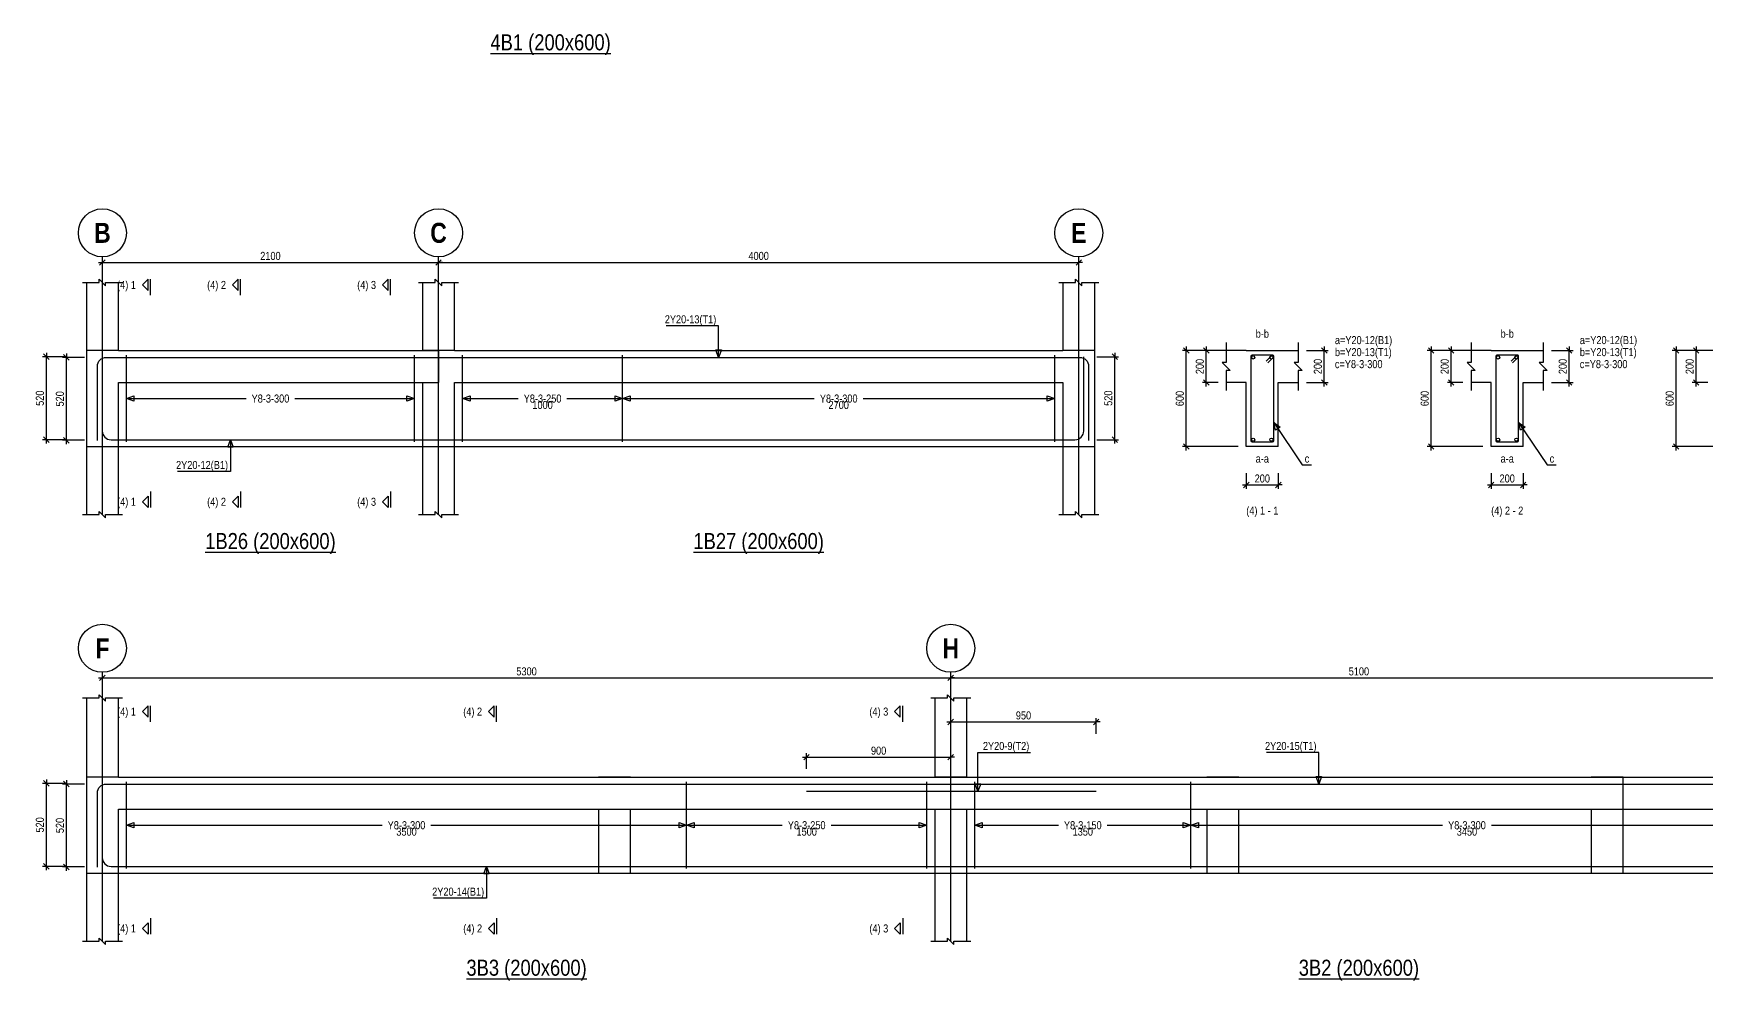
# Model space of a CAD drawing. Extents: x 0 to 206258, y -403073 to 0.
# Drawn here: x 12479 to 33384, y -205044 to -193214 of the extents above; entities that cross this region are included whole.
import ezdxf
from ezdxf.enums import TextEntityAlignment as Align
from ezdxf.lldxf.tags import DXFTag

# ---------------------------------------------------------------- set-up
doc = ezdxf.new("R2010")
doc.units = 0
doc.header["$LTSCALE"] = 1000
for name, color, linetype in [('Axis Circle(Dir 2)', 150, 'Continuous'), ('Axis Label(Dir 1)', 7, 'Continuous'), ('Axis Line(Dir 2)', 150, 'CENTER2'), ('Break Line', 5, 'Continuous'), ('Dimension Line', 5, 'Continuous'), ('Dimension Text', 5, 'Continuous'), ('Front Elevation Line', 40, 'Continuous'), ('Leader Line', 5, 'Continuous'), ('Link Line', 3, 'Continuous'), ('Rebar Label', 6, 'Continuous'), ('Rebar Line', 7, 'Continuous'), ('Section Label', 1, 'Continuous'), ('Section Line', 1, 'Continuous'), ('Top Rebar Label', 6, 'Continuous'), ('Top Rebar Line', 7, 'Continuous')]:
    doc.layers.add(name, color=color, linetype=linetype)
for name, color, linetype, true_color in [('Back Elevation Line', 191, 'HIDDEN2', 0xd4aaff), ('Beam Label(D)', 94, 'Continuous', 0x008100), ('Beam Line(D)', 112, 'Continuous', 0x00bd5e), ('Link Label', 94, 'Continuous', 0x008100)]:
    doc.layers.add(name, color=color, linetype=linetype, true_color=true_color)
doc.styles.add('Axis Label(Dir 1)', font='ARIALNB.TTF', dxfattribs={"height": 250})
doc.styles.add('Beam Label(D)', font='ARIALN.TTF', dxfattribs={"height": 200})
doc.styles.add('Dimension Text', font='ARIALN.TTF', dxfattribs={"height": 100})
doc.styles.add('Link Label', font='ARIALN.TTF', dxfattribs={"height": 100})
doc.styles.add('Rebar Label', font='ARIALN.TTF', dxfattribs={"height": 100})
doc.styles.add('Section Label', font='ARIALN.TTF', dxfattribs={"height": 100})
doc.styles.add('Top Rebar Label', font='ARIALN.TTF', dxfattribs={"height": 100})
tags = doc.linetypes.add('CENTER2', pattern=[1.125, 0.75, -0.125, 0.125, -0.125]).pattern_tags.tags
tags[10:11] = [DXFTag(74, 4), DXFTag(75, 0), DXFTag(340, '0'), DXFTag(46, 0.0), DXFTag(50, 0.0), DXFTag(44, 0.0), DXFTag(45, 0.0)]
tags[8:9] = [DXFTag(74, 4), DXFTag(75, 0), DXFTag(340, '0'), DXFTag(46, 0.0), DXFTag(50, 0.0), DXFTag(44, 0.0), DXFTag(45, 0.0)]
tags[6:7] = [DXFTag(74, 4), DXFTag(75, 0), DXFTag(340, '0'), DXFTag(46, 0.0), DXFTag(50, 0.0), DXFTag(44, 0.0), DXFTag(45, 0.0)]
tags[4:5] = [DXFTag(74, 4), DXFTag(75, 0), DXFTag(340, '0'), DXFTag(46, 0.0), DXFTag(50, 0.0), DXFTag(44, 0.0), DXFTag(45, 0.0)]
tags = doc.linetypes.add('HIDDEN2', pattern=[0.1875, 0.125, -0.0625]).pattern_tags.tags
tags[6:7] = [DXFTag(74, 4), DXFTag(75, 0), DXFTag(340, '0'), DXFTag(46, 0.0), DXFTag(50, 0.0), DXFTag(44, 0.0), DXFTag(45, 0.0)]
tags[4:5] = [DXFTag(74, 4), DXFTag(75, 0), DXFTag(340, '0'), DXFTag(46, 0.0), DXFTag(50, 0.0), DXFTag(44, 0.0), DXFTag(45, 0.0)]
doc.dimstyles.new('BEAM', dxfattribs={"dimtxt": 100, "dimasz": 30, "dimexe": 48.3, "dimexo": 103.5, "dimgap": 30, "dimtad": 1, "dimtoh": 1, "dimdec": 1, "dimlfac": 0.5, "dimdsep": 46, "dimtxsty": 'Dimension Text', "dimblk": 'PCDIM_TICK', "dimcen": 0.09, "dimclrd": 5, "dimclre": 5, "dimclrt": 5, "dimadec": 1, "dimazin": 0, "dimtp": 1, "dimtm": 1, "dimtfac": 1, "dimtdec": 4, "dimtofl": 0, "dimtmove": 0, "dimatfit": 3, "dimfxl": 1, "dimtolj": 1, "dimtzin": 0, "dimarcsym": 0})

# ---------------------------------------------------------------- blocks, each defined once
blk = doc.blocks.new('PCDIM_TICK')
at = {"layer": 'Dimension Line', "color": 0, "transparency": 33554687}
for p, q in [((1.15, 1.15), (-1.15, -1.15)), ((1.61, 0), (0, 0))]:
    blk.add_line(p, q, dxfattribs=at)
blk = doc.blocks.new('*U2734')
at = {"layer": 'Dimension Line', "color": 5, "true_color": 0x0000ff, "transparency": 16777216}
for p, q in [((13115, -197260), (12842, -197260)), ((12890, -198296), (12890, -197260)), ((13115, -198296), (12842, -198296))]:
    blk.add_line(p, q, dxfattribs=at)
at = {"layer": 'Dimension Line', "color": 5, "true_color": 0x0000ff, "transparency": 16777216, "xscale": 30, "yscale": 30}
for p, rotation in [((12890, -197260), 89.99999999999447), ((12890, -198296), 269.9999999999834)]:
    blk.add_blockref('PCDIM_TICK', p, dxfattribs=dict(at, rotation=rotation))
at = {"layer": 'Dimension Line', "color": 5, "true_color": 0x0000ff, "transparency": 16777216, "insert": (12860, -197778), "char_height": 100, "width": 181.5, "attachment_point": 8, "rotation": 90, "style": 'Dimension Text'}
blk.add_mtext('520', dxfattribs=at)
blk = doc.blocks.new('*U2735')
at = {"layer": 'Dimension Line', "color": 5, "true_color": 0x0000ff, "transparency": 16777216}
for p, q in [((12865, -197252), (12592, -197252)), ((12640, -198288), (12640, -197252)), ((12865, -198288), (12592, -198288))]:
    blk.add_line(p, q, dxfattribs=at)
at = {"layer": 'Dimension Line', "color": 5, "true_color": 0x0000ff, "transparency": 16777216, "xscale": 30, "yscale": 30}
for p, rotation in [((12640, -197252), 89.99999999999447), ((12640, -198288), 269.9999999999834)]:
    blk.add_blockref('PCDIM_TICK', p, dxfattribs=dict(at, rotation=rotation))
at = {"layer": 'Dimension Line', "color": 5, "true_color": 0x0000ff, "transparency": 16777216, "insert": (12610, -197770), "char_height": 100, "width": 181.5, "attachment_point": 8, "rotation": 90, "style": 'Dimension Text'}
blk.add_mtext('520', dxfattribs=at)
blk = doc.blocks.new('*U2736')
at = {"layer": 'Dimension Line', "color": 5, "true_color": 0x0000ff, "transparency": 16777216}
for p, q in [((13340, -196221), (13340, -196026)), ((13340, -196074), (17540, -196074)), ((17540, -196221), (17540, -196026))]:
    blk.add_line(p, q, dxfattribs=at)
at = {"layer": 'Dimension Line', "color": 5, "true_color": 0x0000ff, "transparency": 16777216, "xscale": 30, "yscale": 30, "rotation": 180.0000000000004}
blk.add_blockref('PCDIM_TICK', (13340, -196074), dxfattribs=at)
at = {"layer": 'Dimension Line', "color": 5, "true_color": 0x0000ff, "transparency": 16777216, "xscale": 30, "yscale": 30}
blk.add_blockref('PCDIM_TICK', (17540, -196074), dxfattribs=at)
at = {"layer": 'Dimension Line', "color": 5, "true_color": 0x0000ff, "transparency": 16777216, "insert": (15440, -196044), "char_height": 100, "width": 247.25, "attachment_point": 8, "style": 'Dimension Text'}
blk.add_mtext('2100', dxfattribs=at)
blk = doc.blocks.new('*U2737')
at = {"layer": 'Dimension Line', "color": 5, "true_color": 0x0000ff, "transparency": 16777216}
for p, q in [((28387, -197174), (28656, -197174)), ((28608, -197574), (28608, -197174)), ((28387, -197574), (28656, -197574))]:
    blk.add_line(p, q, dxfattribs=at)
at = {"layer": 'Dimension Line', "color": 5, "true_color": 0x0000ff, "transparency": 16777216, "xscale": 30, "yscale": 30}
for p, rotation in [((28608, -197174), 89.99999999999447), ((28608, -197574), 269.9999999999834)]:
    blk.add_blockref('PCDIM_TICK', p, dxfattribs=dict(at, rotation=rotation))
at = {"layer": 'Dimension Line', "color": 5, "true_color": 0x0000ff, "transparency": 16777216, "insert": (28578, -197374), "char_height": 100, "width": 182.77, "attachment_point": 8, "rotation": 90, "style": 'Dimension Text'}
blk.add_mtext('200', dxfattribs=at)
blk = doc.blocks.new('*U2738')
at = {"layer": 'Dimension Line', "color": 5, "true_color": 0x0000ff, "transparency": 16777216}
for p, q in [((27280, -197174), (27085, -197174)), ((27133, -197574), (27133, -197174)), ((27280, -197574), (27085, -197574))]:
    blk.add_line(p, q, dxfattribs=at)
at = {"layer": 'Dimension Line', "color": 5, "true_color": 0x0000ff, "transparency": 16777216, "xscale": 30, "yscale": 30}
for p, rotation in [((27133, -197174), 89.99999999999447), ((27133, -197574), 269.9999999999834)]:
    blk.add_blockref('PCDIM_TICK', p, dxfattribs=dict(at, rotation=rotation))
at = {"layer": 'Dimension Line', "color": 5, "true_color": 0x0000ff, "transparency": 16777216, "insert": (27103, -197374), "char_height": 100, "width": 182.77, "attachment_point": 8, "rotation": 90, "style": 'Dimension Text'}
blk.add_mtext('200', dxfattribs=at)
blk = doc.blocks.new('*U2739')
at = {"layer": 'Dimension Line', "color": 5, "true_color": 0x0000ff, "transparency": 16777216}
for p, q in [((27530, -197174), (26835, -197174)), ((26883, -198374), (26883, -197174)), ((27530, -198374), (26835, -198374))]:
    blk.add_line(p, q, dxfattribs=at)
at = {"layer": 'Dimension Line', "color": 5, "true_color": 0x0000ff, "transparency": 16777216, "xscale": 30, "yscale": 30}
for p, rotation in [((26883, -197174), 89.99999999999447), ((26883, -198374), 269.9999999999834)]:
    blk.add_blockref('PCDIM_TICK', p, dxfattribs=dict(at, rotation=rotation))
at = {"layer": 'Dimension Line', "color": 5, "true_color": 0x0000ff, "transparency": 16777216, "insert": (26853, -197774), "char_height": 100, "width": 181.97, "attachment_point": 8, "rotation": 90, "style": 'Dimension Text'}
blk.add_mtext('600', dxfattribs=at)
blk = doc.blocks.new('*U2740')
at = {"layer": 'Dimension Line', "color": 5, "true_color": 0x0000ff, "transparency": 16777216}
for p, q in [((27633, -198708), (27633, -198903)), ((28033, -198708), (28033, -198903)), ((27633, -198854), (28033, -198854))]:
    blk.add_line(p, q, dxfattribs=at)
at = {"layer": 'Dimension Line', "color": 5, "true_color": 0x0000ff, "transparency": 16777216, "xscale": 30, "yscale": 30, "rotation": 180.0000000000004}
blk.add_blockref('PCDIM_TICK', (27633, -198854), dxfattribs=at)
at = {"layer": 'Dimension Line', "color": 5, "true_color": 0x0000ff, "transparency": 16777216, "xscale": 30, "yscale": 30}
blk.add_blockref('PCDIM_TICK', (28033, -198854), dxfattribs=at)
at = {"layer": 'Dimension Line', "color": 5, "true_color": 0x0000ff, "transparency": 16777216, "insert": (27833, -198824), "char_height": 100, "width": 182.77, "attachment_point": 8, "style": 'Dimension Text'}
blk.add_mtext('200', dxfattribs=at)
blk = doc.blocks.new('*U2741')
at = {"layer": 'Dimension Line', "color": 5, "true_color": 0x0000ff, "transparency": 16777216}
for p, q in [((31447, -197174), (31717, -197174)), ((31668, -197574), (31668, -197174)), ((31447, -197574), (31717, -197574))]:
    blk.add_line(p, q, dxfattribs=at)
at = {"layer": 'Dimension Line', "color": 5, "true_color": 0x0000ff, "transparency": 16777216, "xscale": 30, "yscale": 30}
for p, rotation in [((31668, -197174), 89.99999999999447), ((31668, -197574), 269.9999999999834)]:
    blk.add_blockref('PCDIM_TICK', p, dxfattribs=dict(at, rotation=rotation))
at = {"layer": 'Dimension Line', "color": 5, "true_color": 0x0000ff, "transparency": 16777216, "insert": (31638, -197374), "char_height": 100, "width": 182.77, "attachment_point": 8, "rotation": 90, "style": 'Dimension Text'}
blk.add_mtext('200', dxfattribs=at)
blk = doc.blocks.new('*U2742')
at = {"layer": 'Dimension Line', "color": 5, "true_color": 0x0000ff, "transparency": 16777216}
for p, q in [((30340, -197174), (30145, -197174)), ((30193, -197574), (30193, -197174)), ((30340, -197574), (30145, -197574))]:
    blk.add_line(p, q, dxfattribs=at)
at = {"layer": 'Dimension Line', "color": 5, "true_color": 0x0000ff, "transparency": 16777216, "xscale": 30, "yscale": 30}
for p, rotation in [((30193, -197174), 89.99999999999447), ((30193, -197574), 269.9999999999834)]:
    blk.add_blockref('PCDIM_TICK', p, dxfattribs=dict(at, rotation=rotation))
at = {"layer": 'Dimension Line', "color": 5, "true_color": 0x0000ff, "transparency": 16777216, "insert": (30163, -197374), "char_height": 100, "width": 182.77, "attachment_point": 8, "rotation": 90, "style": 'Dimension Text'}
blk.add_mtext('200', dxfattribs=at)
blk = doc.blocks.new('*U2743')
at = {"layer": 'Dimension Line', "color": 5, "true_color": 0x0000ff, "transparency": 16777216}
for p, q in [((30590, -197174), (29895, -197174)), ((29943, -198374), (29943, -197174)), ((30590, -198374), (29895, -198374))]:
    blk.add_line(p, q, dxfattribs=at)
at = {"layer": 'Dimension Line', "color": 5, "true_color": 0x0000ff, "transparency": 16777216, "xscale": 30, "yscale": 30}
for p, rotation in [((29943, -197174), 89.99999999999447), ((29943, -198374), 269.9999999999834)]:
    blk.add_blockref('PCDIM_TICK', p, dxfattribs=dict(at, rotation=rotation))
at = {"layer": 'Dimension Line', "color": 5, "true_color": 0x0000ff, "transparency": 16777216, "insert": (29913, -197774), "char_height": 100, "width": 181.97, "attachment_point": 8, "rotation": 90, "style": 'Dimension Text'}
blk.add_mtext('600', dxfattribs=at)
blk = doc.blocks.new('*U2744')
at = {"layer": 'Dimension Line', "color": 5, "true_color": 0x0000ff, "transparency": 16777216}
for p, q in [((30693, -198708), (30693, -198903)), ((31093, -198708), (31093, -198903)), ((30693, -198854), (31093, -198854))]:
    blk.add_line(p, q, dxfattribs=at)
at = {"layer": 'Dimension Line', "color": 5, "true_color": 0x0000ff, "transparency": 16777216, "xscale": 30, "yscale": 30, "rotation": 180.0000000000004}
blk.add_blockref('PCDIM_TICK', (30693, -198854), dxfattribs=at)
at = {"layer": 'Dimension Line', "color": 5, "true_color": 0x0000ff, "transparency": 16777216, "xscale": 30, "yscale": 30}
blk.add_blockref('PCDIM_TICK', (31093, -198854), dxfattribs=at)
at = {"layer": 'Dimension Line', "color": 5, "true_color": 0x0000ff, "transparency": 16777216, "insert": (30893, -198824), "char_height": 100, "width": 182.77, "attachment_point": 8, "style": 'Dimension Text'}
blk.add_mtext('200', dxfattribs=at)
blk = doc.blocks.new('*U2746')
at = {"layer": 'Dimension Line', "color": 5, "true_color": 0x0000ff, "transparency": 16777216}
for p, q in [((33400, -197174), (33205, -197174)), ((33254, -197574), (33254, -197174)), ((33400, -197574), (33205, -197574))]:
    blk.add_line(p, q, dxfattribs=at)
at = {"layer": 'Dimension Line', "color": 5, "true_color": 0x0000ff, "transparency": 16777216, "xscale": 30, "yscale": 30}
for p, rotation in [((33254, -197174), 89.99999999999447), ((33254, -197574), 269.9999999999834)]:
    blk.add_blockref('PCDIM_TICK', p, dxfattribs=dict(at, rotation=rotation))
at = {"layer": 'Dimension Line', "color": 5, "true_color": 0x0000ff, "transparency": 16777216, "insert": (33224, -197374), "char_height": 100, "width": 182.77, "attachment_point": 8, "rotation": 90, "style": 'Dimension Text'}
blk.add_mtext('200', dxfattribs=at)
blk = doc.blocks.new('*U2747')
at = {"layer": 'Dimension Line', "color": 5, "true_color": 0x0000ff, "transparency": 16777216}
for p, q in [((33650, -197174), (32955, -197174)), ((33004, -198374), (33004, -197174)), ((33650, -198374), (32955, -198374))]:
    blk.add_line(p, q, dxfattribs=at)
at = {"layer": 'Dimension Line', "color": 5, "true_color": 0x0000ff, "transparency": 16777216, "xscale": 30, "yscale": 30}
for p, rotation in [((33004, -197174), 89.99999999999447), ((33004, -198374), 269.9999999999834)]:
    blk.add_blockref('PCDIM_TICK', p, dxfattribs=dict(at, rotation=rotation))
at = {"layer": 'Dimension Line', "color": 5, "true_color": 0x0000ff, "transparency": 16777216, "insert": (32974, -197774), "char_height": 100, "width": 181.97, "attachment_point": 8, "rotation": 90, "style": 'Dimension Text'}
blk.add_mtext('600', dxfattribs=at)
blk = doc.blocks.new('*U2749')
at = {"layer": 'Dimension Line', "color": 5, "true_color": 0x0000ff, "transparency": 16777216}
for p, q in [((25766, -197252), (26038, -197252)), ((25990, -198288), (25990, -197252)), ((25766, -198288), (26038, -198288))]:
    blk.add_line(p, q, dxfattribs=at)
at = {"layer": 'Dimension Line', "color": 5, "true_color": 0x0000ff, "transparency": 16777216, "xscale": 30, "yscale": 30}
for p, rotation in [((25990, -197252), 89.99999999999447), ((25990, -198288), 269.9999999999834)]:
    blk.add_blockref('PCDIM_TICK', p, dxfattribs=dict(at, rotation=rotation))
at = {"layer": 'Dimension Line', "color": 5, "true_color": 0x0000ff, "transparency": 16777216, "insert": (25960, -197770), "char_height": 100, "width": 181.5, "attachment_point": 8, "rotation": 90, "style": 'Dimension Text'}
blk.add_mtext('520', dxfattribs=at)
blk = doc.blocks.new('*U2750')
at = {"layer": 'Dimension Line', "color": 5, "true_color": 0x0000ff, "transparency": 16777216}
for p, q in [((17540, -196221), (17540, -196026)), ((17540, -196074), (25540, -196074)), ((25540, -196221), (25540, -196026))]:
    blk.add_line(p, q, dxfattribs=at)
at = {"layer": 'Dimension Line', "color": 5, "true_color": 0x0000ff, "transparency": 16777216, "xscale": 30, "yscale": 30, "rotation": 180.0000000000004}
blk.add_blockref('PCDIM_TICK', (17540, -196074), dxfattribs=at)
at = {"layer": 'Dimension Line', "color": 5, "true_color": 0x0000ff, "transparency": 16777216, "xscale": 30, "yscale": 30}
blk.add_blockref('PCDIM_TICK', (25540, -196074), dxfattribs=at)
at = {"layer": 'Dimension Line', "color": 5, "true_color": 0x0000ff, "transparency": 16777216, "insert": (21540, -196044), "char_height": 100, "width": 249.2, "attachment_point": 8, "style": 'Dimension Text'}
blk.add_mtext('4000', dxfattribs=at)
blk = doc.blocks.new('*U2787')
at = {"layer": 'Dimension Line', "color": 5, "true_color": 0x0000ff, "transparency": 16777216}
for p, q in [((22138, -202401), (22138, -202206)), ((22138, -202254), (23940, -202254)), ((23940, -202401), (23940, -202206))]:
    blk.add_line(p, q, dxfattribs=at)
at = {"layer": 'Dimension Line', "color": 5, "true_color": 0x0000ff, "transparency": 16777216, "xscale": 30, "yscale": 30, "rotation": 180.0000000000004}
blk.add_blockref('PCDIM_TICK', (22138, -202254), dxfattribs=at)
at = {"layer": 'Dimension Line', "color": 5, "true_color": 0x0000ff, "transparency": 16777216, "xscale": 30, "yscale": 30}
blk.add_blockref('PCDIM_TICK', (23940, -202254), dxfattribs=at)
at = {"layer": 'Dimension Line', "color": 5, "true_color": 0x0000ff, "transparency": 16777216, "insert": (23039, -202224), "char_height": 100, "width": 181.5, "attachment_point": 8, "style": 'Dimension Text'}
blk.add_mtext('900', dxfattribs=at)
blk = doc.blocks.new('*U2788')
at = {"layer": 'Dimension Line', "color": 5, "true_color": 0x0000ff, "transparency": 16777216}
for p, q in [((13115, -202590), (12842, -202590)), ((12890, -203626), (12890, -202590)), ((13115, -203626), (12842, -203626))]:
    blk.add_line(p, q, dxfattribs=at)
at = {"layer": 'Dimension Line', "color": 5, "true_color": 0x0000ff, "transparency": 16777216, "xscale": 30, "yscale": 30}
for p, rotation in [((12890, -202590), 89.99999999999447), ((12890, -203626), 269.9999999999834)]:
    blk.add_blockref('PCDIM_TICK', p, dxfattribs=dict(at, rotation=rotation))
at = {"layer": 'Dimension Line', "color": 5, "true_color": 0x0000ff, "transparency": 16777216, "insert": (12860, -203108), "char_height": 100, "width": 181.5, "attachment_point": 8, "rotation": 90, "style": 'Dimension Text'}
blk.add_mtext('520', dxfattribs=at)
blk = doc.blocks.new('*U2789')
at = {"layer": 'Dimension Line', "color": 5, "true_color": 0x0000ff, "transparency": 16777216}
for p, q in [((12865, -202582), (12592, -202582)), ((12640, -203618), (12640, -202582)), ((12865, -203618), (12592, -203618))]:
    blk.add_line(p, q, dxfattribs=at)
at = {"layer": 'Dimension Line', "color": 5, "true_color": 0x0000ff, "transparency": 16777216, "xscale": 30, "yscale": 30}
for p, rotation in [((12640, -202582), 89.99999999999447), ((12640, -203618), 269.9999999999834)]:
    blk.add_blockref('PCDIM_TICK', p, dxfattribs=dict(at, rotation=rotation))
at = {"layer": 'Dimension Line', "color": 5, "true_color": 0x0000ff, "transparency": 16777216, "insert": (12610, -203100), "char_height": 100, "width": 181.5, "attachment_point": 8, "rotation": 90, "style": 'Dimension Text'}
blk.add_mtext('520', dxfattribs=at)
blk = doc.blocks.new('*U2790')
at = {"layer": 'Dimension Line', "color": 5, "true_color": 0x0000ff, "transparency": 16777216}
for p, q in [((13340, -201411), (13340, -201216)), ((13340, -201264), (23940, -201264)), ((23940, -201411), (23940, -201216))]:
    blk.add_line(p, q, dxfattribs=at)
at = {"layer": 'Dimension Line', "color": 5, "true_color": 0x0000ff, "transparency": 16777216, "xscale": 30, "yscale": 30, "rotation": 180.0000000000004}
blk.add_blockref('PCDIM_TICK', (13340, -201264), dxfattribs=at)
at = {"layer": 'Dimension Line', "color": 5, "true_color": 0x0000ff, "transparency": 16777216, "xscale": 30, "yscale": 30}
blk.add_blockref('PCDIM_TICK', (23940, -201264), dxfattribs=at)
at = {"layer": 'Dimension Line', "color": 5, "true_color": 0x0000ff, "transparency": 16777216, "insert": (18640, -201234), "char_height": 100, "width": 245.98, "attachment_point": 8, "style": 'Dimension Text'}
blk.add_mtext('5300', dxfattribs=at)
blk = doc.blocks.new('*U2803')
at = {"layer": 'Dimension Line', "color": 5, "true_color": 0x0000ff, "transparency": 16777216}
for p, q in [((23940, -201961), (23940, -201766)), ((23940, -201814), (25758, -201814)), ((25758, -201961), (25758, -201766))]:
    blk.add_line(p, q, dxfattribs=at)
at = {"layer": 'Dimension Line', "color": 5, "true_color": 0x0000ff, "transparency": 16777216, "xscale": 30, "yscale": 30, "rotation": 180.0000000000004}
blk.add_blockref('PCDIM_TICK', (23940, -201814), dxfattribs=at)
at = {"layer": 'Dimension Line', "color": 5, "true_color": 0x0000ff, "transparency": 16777216, "xscale": 30, "yscale": 30}
blk.add_blockref('PCDIM_TICK', (25758, -201814), dxfattribs=at)
at = {"layer": 'Dimension Line', "color": 5, "true_color": 0x0000ff, "transparency": 16777216, "insert": (24849, -201784), "char_height": 100, "width": 181.5, "attachment_point": 8, "style": 'Dimension Text'}
blk.add_mtext('950', dxfattribs=at)
blk = doc.blocks.new('*U2805')
at = {"layer": 'Dimension Line', "color": 5, "true_color": 0x0000ff, "transparency": 16777216}
for p, q in [((23940, -201411), (23940, -201216)), ((23940, -201264), (34140, -201264)), ((34140, -201411), (34140, -201216))]:
    blk.add_line(p, q, dxfattribs=at)
at = {"layer": 'Dimension Line', "color": 5, "true_color": 0x0000ff, "transparency": 16777216, "xscale": 30, "yscale": 30, "rotation": 180.0000000000004}
blk.add_blockref('PCDIM_TICK', (23940, -201264), dxfattribs=at)
at = {"layer": 'Dimension Line', "color": 5, "true_color": 0x0000ff, "transparency": 16777216, "xscale": 30, "yscale": 30}
blk.add_blockref('PCDIM_TICK', (34140, -201264), dxfattribs=at)
at = {"layer": 'Dimension Line', "color": 5, "true_color": 0x0000ff, "transparency": 16777216, "insert": (29040, -201234), "char_height": 100, "width": 245.98, "attachment_point": 8, "style": 'Dimension Text'}
blk.add_mtext('5100', dxfattribs=at)

msp = doc.modelspace()

# ---------------------------------------------------------------- linework, layer by layer
at = {"layer": 'Axis Circle(Dir 2)', "transparency": 33554687}
for centre in [(13340.146, -195704.284), (17540.146, -195704.284), (25540.146, -195704.284), (13340.146, -200894.284), (23940.146, -200894.284)]:
    msp.add_circle(centre, 300, dxfattribs=at)
at = {"layer": 'Axis Line(Dir 2)', "transparency": 33554687}
for points in [[(13340.146, -199224.284), (13340.146, -196004.284)], [(17540.146, -199224.284), (17540.146, -196004.284)], [(25540.146, -199224.284), (25540.146, -196004.284)], [(13340.146, -204554.284), (13340.146, -201194.284)], [(23940.146, -204554.284), (23940.146, -201194.284)]]:
    msp.add_lwpolyline(points, dxfattribs=at)
at = {"layer": 'Back Elevation Line', "transparency": 33554687}
for points in [[(13540.146, -197174.284), (13140.146, -197174.284)], [(13140.146, -197174.284), (13140.146, -198374.284)], [(13540.146, -197174.284), (17340.146, -197174.284)], [(17740.146, -197174.284), (17340.146, -197174.284)], [(17740.146, -197174.284), (25340.146, -197174.284)], [(25740.146, -197174.284), (25340.146, -197174.284)], [(25740.146, -198374.284), (25740.146, -197174.284)], [(13540.146, -198374.284), (13540.146, -197574.284)], [(13540.146, -197574.284), (17340.146, -197574.284)], [(17340.146, -197574.284), (17340.146, -198374.284)], [(17740.146, -198374.284), (17740.146, -197574.284)], [(17740.146, -197574.284), (25340.146, -197574.284)], [(25340.146, -197574.284), (25340.146, -198374.284)], [(13140.146, -198374.284), (13540.146, -198374.284)], [(17340.146, -198374.284), (17740.146, -198374.284)], [(25340.146, -198374.284), (25740.146, -198374.284)], [(13540.146, -202504.284), (13140.146, -202504.284)], [(13140.146, -202504.284), (13140.146, -203704.284)], [(13540.146, -202504.284), (33940.146, -202504.284)], [(13540.146, -203704.284), (13540.146, -202904.284)], [(13540.146, -202904.284), (33940.146, -202904.284)], [(13140.146, -203704.284), (13540.146, -203704.284)]]:
    msp.add_lwpolyline(points, dxfattribs=at)
at = {"layer": 'Beam Line(D)', "transparency": 33554687}
for points in [[(13140.146, -196324.284), (13140.146, -197174.284)], [(13540.146, -197174.284), (13540.146, -196324.284)], [(17340.146, -196324.284), (17340.146, -197174.284)], [(17740.146, -197174.284), (17740.146, -196324.284)], [(25340.146, -196324.284), (25340.146, -197174.284)], [(25740.146, -197174.284), (25740.145, -196324.284)], [(13140.146, -197174.284), (13140.146, -199224.284)], [(13540.146, -197174.284), (17340.146, -197174.284)], [(17740.146, -197174.284), (25340.146, -197174.284)], [(25740.145, -199224.284), (25740.146, -197174.284)], [(27633.145, -197174.284), (27383.145, -197174.284)], [(27633.145, -197174.284), (28033.145, -197174.284)], [(27633.145, -197174.284), (27633.145, -197174.284)], [(28033.145, -197174.284), (28033.145, -197174.284)], [(28033.145, -197174.284), (28283.145, -197174.284)], [(30693.384, -197174.284), (30443.384, -197174.284)], [(30693.384, -197174.284), (31093.384, -197174.284)], [(30693.384, -197174.284), (30693.384, -197174.284)], [(31093.384, -197174.284), (31093.384, -197174.284)], [(31093.384, -197174.284), (31343.384, -197174.284)], [(28033.145, -198374.284), (27633.145, -198374.284), (27633.145, -197574.284), (27383.145, -197574.284)], [(28033.145, -198374.284), (28033.145, -197574.284), (28283.145, -197574.284)], [(31093.384, -198374.284), (30693.384, -198374.284), (30693.384, -197574.284), (30443.384, -197574.284)], [(31093.384, -198374.284), (31093.384, -197574.284), (31343.384, -197574.284)], [(13540.146, -199224.284), (13540.146, -198374.284)], [(13540.146, -198374.284), (17340.146, -198374.284)], [(17340.146, -198374.284), (17340.146, -199224.284)], [(17740.146, -199224.284), (17740.146, -198374.284)], [(17740.146, -198374.284), (25340.146, -198374.284)], [(25340.146, -198374.284), (25340.146, -199224.284)], [(13140.146, -201514.284), (13140.146, -202504.284)], [(13540.146, -202504.284), (13540.146, -201514.284)], [(23740.145, -201514.284), (23740.146, -202504.284)], [(24140.146, -202504.284), (24140.146, -201514.284)], [(13140.146, -202504.284), (13140.146, -204554.284)], [(13540.146, -202504.284), (23740.146, -202504.284)], [(24140.146, -202504.284), (33940.146, -202504.284)], [(13540.146, -204554.284), (13540.146, -203704.284)], [(13540.146, -203704.284), (23740.145, -203704.284)], [(23740.145, -203704.284), (23740.145, -204554.284)], [(24140.146, -204554.284), (24140.146, -203704.284)], [(24140.146, -203704.284), (33940.146, -203704.284)]]:
    msp.add_lwpolyline(points, dxfattribs=at)
at = {"layer": 'Break Line', "transparency": 33554687}
for points in [[(13090.146, -196324.284), (13300.146, -196324.284), (13300.146, -196284.284), (13380.146, -196364.284), (13380.146, -196324.284), (13590.146, -196324.284)], [(17290.146, -196324.284), (17500.146, -196324.284), (17500.146, -196284.284), (17580.146, -196364.284), (17580.146, -196324.284), (17790.146, -196324.284)], [(25290.146, -196324.284), (25500.146, -196324.284), (25500.146, -196284.284), (25580.146, -196364.284), (25580.146, -196324.284), (25790.145, -196324.284)], [(27383.145, -197074.284), (27383.145, -197324.284), (27333.145, -197324.284), (27433.145, -197424.284), (27383.145, -197424.284), (27383.145, -197674.284)], [(28283.145, -197074.284), (28283.145, -197324.284), (28233.145, -197324.284), (28333.145, -197424.284), (28283.145, -197424.284), (28283.145, -197674.284)], [(30443.384, -197074.284), (30443.384, -197324.284), (30393.384, -197324.284), (30493.384, -197424.284), (30443.384, -197424.284), (30443.384, -197674.284)], [(31343.384, -197074.284), (31343.384, -197324.284), (31293.384, -197324.284), (31393.384, -197424.284), (31343.384, -197424.284), (31343.384, -197674.284)], [(13090.146, -199224.284), (13300.146, -199224.284), (13300.146, -199184.284), (13380.146, -199264.284), (13380.146, -199224.284), (13590.146, -199224.284)], [(17290.146, -199224.284), (17500.146, -199224.284), (17500.146, -199184.284), (17580.146, -199264.284), (17580.146, -199224.284), (17790.146, -199224.284)], [(25290.146, -199224.284), (25500.146, -199224.284), (25500.146, -199184.284), (25580.146, -199264.284), (25580.146, -199224.284), (25790.145, -199224.284)], [(13090.146, -201514.284), (13300.146, -201514.284), (13300.146, -201474.284), (13380.146, -201554.284), (13380.146, -201514.284), (13590.146, -201514.284)], [(23690.145, -201514.284), (23900.146, -201514.284), (23900.146, -201474.284), (23980.146, -201554.284), (23980.146, -201514.284), (24190.146, -201514.284)], [(13090.146, -204554.284), (13300.146, -204554.284), (13300.146, -204514.284), (13380.146, -204594.284), (13380.146, -204554.284), (13590.146, -204554.284)], [(23690.145, -204554.284), (23900.146, -204554.284), (23900.146, -204514.284), (23980.146, -204594.284), (23980.146, -204554.284), (24190.146, -204554.284)]]:
    msp.add_lwpolyline(points, dxfattribs=at)
at = {"layer": 'Front Elevation Line', "transparency": 33554687}
for points in [[(13540.146, -197174.284), (13140.146, -197174.284)], [(13140.146, -197174.284), (13140.146, -198374.284)], [(13540.146, -197174.284), (17540.146, -197174.284), (17540.146, -197574.284)], [(13540.146, -198374.284), (13540.146, -197574.284)], [(13540.146, -197574.284), (17540.146, -197574.284)], [(13140.146, -198374.284), (13540.146, -198374.284)], [(13540.146, -202504.284), (13140.146, -202504.284)], [(13140.146, -202504.284), (13140.146, -203704.284)], [(13540.146, -202504.284), (19540.146, -202504.284)], [(19940.146, -202504.284), (19540.146, -202504.284)], [(19940.146, -202504.284), (23740.146, -202504.284)], [(24140.146, -202504.284), (23740.146, -202504.284)], [(24140.146, -202504.284), (27140.146, -202504.284)], [(27540.146, -202504.284), (27140.146, -202504.284)], [(27540.146, -202504.284), (31940.146, -202504.284)], [(32340.146, -202504.284), (31940.146, -202504.284)], [(32340.146, -203704.284), (32340.146, -202504.284)], [(13540.146, -203704.284), (13540.146, -202904.284)], [(13540.146, -202904.284), (19540.146, -202904.284)], [(19540.146, -202904.284), (19540.146, -203704.284)], [(19940.146, -203704.284), (19940.146, -202904.284)], [(19940.146, -202904.284), (23740.146, -202904.284)], [(23740.145, -202904.284), (23740.146, -203704.284)], [(24140.146, -203704.284), (24140.146, -202904.284)], [(24140.146, -202904.284), (27140.146, -202904.284)], [(27140.146, -202904.284), (27140.146, -203704.284)], [(27540.146, -203704.284), (27540.146, -202904.284)], [(27540.146, -202904.284), (31940.146, -202904.284)], [(31940.146, -202904.284), (31940.146, -203704.284)], [(13140.146, -203704.284), (13540.146, -203704.284)], [(19540.146, -203704.284), (19940.146, -203704.284)], [(23740.146, -203704.284), (24140.146, -203704.284)], [(27140.146, -203704.284), (27540.146, -203704.284)], [(31940.146, -203704.284), (32340.146, -203704.284)]]:
    msp.add_lwpolyline(points, dxfattribs=at)
at = {"layer": 'Leader Line', "transparency": 33554687}
for points in [[(21040.146, -197260.284), (21040.146, -196864.284), (20385.154, -196864.284)], [(21005.944, -197166.314), (21074.348, -197166.314), (21040.146, -197260.284), (21005.944, -197166.314)], [(13640.146, -197774.284), (13734.115, -197740.082), (13734.115, -197808.486), (13640.146, -197774.284), (15135.502, -197774.284)], [(15744.79, -197774.284), (17240.146, -197774.284), (17146.177, -197808.486), (17146.177, -197740.082), (17240.146, -197774.284)], [(17840.146, -197774.284), (17934.115, -197740.082), (17934.115, -197808.486), (17840.146, -197774.284), (18535.502, -197774.284)], [(19144.79, -197774.284), (19840.146, -197774.284), (19746.176, -197808.486), (19746.176, -197740.082), (19840.146, -197774.284)], [(19840.146, -197774.284), (19934.115, -197740.082), (19934.115, -197808.486), (19840.146, -197774.284), (22235.502, -197774.284)], [(22844.79, -197774.284), (25240.145, -197774.284), (25146.176, -197808.486), (25146.176, -197740.082), (25240.145, -197774.284)], [(28056.085, -198133.008), (27999.401, -198171.297), (27975.145, -198074.283), (28056.085, -198133.008)], [(27975.145, -198074.283), (28333.145, -198604.284), (28446.275, -198604.284)], [(31116.325, -198133.009), (31059.641, -198171.297), (31035.384, -198074.284), (31116.325, -198133.009)], [(31035.384, -198074.284), (31393.384, -198604.284), (31506.513, -198604.284)], [(14940.146, -198288.284), (14940.146, -198684.284), (14277.472, -198684.284)], [(14974.348, -198382.253), (14905.944, -198382.253), (14940.146, -198288.284), (14974.348, -198382.253)], [(24280.146, -202680.284), (24280.146, -202194.284), (24935.137, -202194.284)], [(28540.146, -202590.284), (28540.146, -202194.284), (27885.154, -202194.284)], [(28505.944, -202496.314), (28574.348, -202496.314), (28540.146, -202590.284), (28505.944, -202496.314)], [(24245.944, -202586.314), (24314.348, -202586.314), (24280.146, -202680.284), (24245.944, -202586.314)], [(13640.146, -203104.284), (13734.115, -203070.082), (13734.115, -203138.486), (13640.146, -203104.284), (16835.502, -203104.284)], [(17444.79, -203104.284), (20640.145, -203104.284), (20546.176, -203138.486), (20546.176, -203070.082), (20640.145, -203104.284)], [(20640.145, -203104.284), (20734.115, -203070.082), (20734.115, -203138.486), (20640.145, -203104.284), (21835.501, -203104.284)], [(22444.789, -203104.284), (23640.145, -203104.284), (23546.176, -203138.486), (23546.176, -203070.082), (23640.145, -203104.284)], [(24240.146, -203104.284), (24334.116, -203070.082), (24334.116, -203138.486), (24240.146, -203104.284), (25285.502, -203104.284)], [(25894.79, -203104.284), (26940.146, -203104.284), (26846.177, -203138.486), (26846.177, -203070.082), (26940.146, -203104.284)], [(26940.146, -203104.284), (27034.115, -203070.082), (27034.115, -203138.486), (26940.146, -203104.284), (30085.502, -203104.284)], [(30694.79, -203104.284), (33840.146, -203104.284), (33746.176, -203138.486), (33746.176, -203070.082), (33840.146, -203104.284)], [(18140.146, -203618.284), (18140.146, -204014.284), (17477.472, -204014.284)], [(18174.348, -203712.253), (18105.944, -203712.253), (18140.146, -203618.284), (18174.348, -203712.253)]]:
    msp.add_lwpolyline(points, dxfattribs=at)
at = {"layer": 'Link Line', "transparency": 33554687}
for p, q in [((13640.146, -198316.284), (13640.146, -197232.284)), ((17240.146, -198316.284), (17240.146, -197232.284)), ((17840.146, -198316.284), (17840.146, -197232.284)), ((19840.146, -198316.284), (19840.146, -197232.284)), ((25240.145, -198316.284), (25240.145, -197232.284)), ((13640.146, -203646.284), (13640.146, -202562.284)), ((20640.145, -203646.284), (20640.145, -202562.284)), ((23640.145, -203646.284), (23640.145, -202562.284)), ((24240.146, -203646.284), (24240.146, -202562.284)), ((26940.146, -203646.284), (26940.146, -202562.284))]:
    msp.add_line(p, q, dxfattribs=at)
for points in [[(27900.334, -197326.894), (27971.045, -197256.183, 0.668178638), (27961.145, -197232.284), (27705.145, -197232.284, 0.414213562), (27691.145, -197246.284), (27691.145, -198302.284, 0.414213562), (27705.145, -198316.284), (27961.145, -198316.284, 0.414213562), (27975.145, -198302.284), (27975.145, -197246.284, 0.668178638), (27951.246, -197236.384), (27880.535, -197307.095)], [(30960.573, -197326.894), (31031.283, -197256.183, 0.668178638), (31021.384, -197232.284), (30765.384, -197232.284, 0.414213562), (30751.384, -197246.284), (30751.384, -198302.284, 0.414213562), (30765.384, -198316.284), (31021.384, -198316.284, 0.414213562), (31035.384, -198302.284), (31035.384, -197246.284, 0.668178638), (31011.484, -197236.384), (30940.774, -197307.095)]]:
    msp.add_lwpolyline(points, format="xyb", dxfattribs=at)
at = {"layer": 'Rebar Line', "transparency": 33554687}
for points in [[(13338.146, -197252.284), (13338.146, -198178.328, 0.414213562), (13448.102, -198288.284), (25492.19, -198288.284, 0.414213543), (25602.145, -198178.328), (25602.145, -197252.284)], [(13338.146, -202582.284), (13338.146, -203508.328, 0.414213562), (13448.102, -203618.284), (34092.19, -203618.284, 0.414213813), (34202.147, -203508.328), (34202.146, -202582.284)]]:
    msp.add_lwpolyline(points, format="xyb", dxfattribs=at)
for centre in [(27719.145, -197260.284), (27947.145, -197260.284), (30779.384, -197260.284), (31007.384, -197260.284), (27719.145, -198288.284), (27947.145, -198288.284), (30779.384, -198288.284), (31007.384, -198288.284)]:
    msp.add_circle(centre, 20, dxfattribs=at)
at = {"layer": 'Section Line', "transparency": 33554687}
for points in [[(13910.146, -196284.284), (13839.435, -196354.994), (13910.146, -196425.705), (13910.146, -196284.284)], [(13940.146, -196484.284), (13940.146, -196284.284)], [(15035.146, -196284.284), (14964.435, -196354.994), (15035.146, -196425.705), (15035.146, -196284.284)], [(15065.146, -196484.284), (15065.146, -196284.284)], [(16910.146, -196284.284), (16839.435, -196354.994), (16910.146, -196425.705), (16910.146, -196284.284)], [(16940.146, -196484.284), (16940.146, -196284.284)], [(13910.146, -199134.284), (13910.146, -199134.284), (13839.435, -199063.573), (13910.146, -198992.862), (13910.146, -199134.284)], [(13940.146, -198934.284), (13940.146, -199134.284)], [(15035.146, -199134.284), (15035.146, -199134.284), (14964.435, -199063.573), (15035.146, -198992.862), (15035.146, -199134.284)], [(15065.146, -198934.284), (15065.146, -199134.284)], [(16910.146, -199134.284), (16910.146, -199134.284), (16839.435, -199063.573), (16910.146, -198992.862), (16910.146, -199134.284)], [(16940.146, -198934.284), (16940.146, -199134.284)], [(13910.146, -201614.284), (13839.435, -201684.994), (13910.146, -201755.705), (13910.146, -201614.284)], [(13940.146, -201814.284), (13940.146, -201614.284)], [(18235.146, -201614.284), (18164.435, -201684.994), (18235.146, -201755.705), (18235.146, -201614.284)], [(18265.146, -201814.284), (18265.146, -201614.284)], [(23310.146, -201614.284), (23239.435, -201684.994), (23310.146, -201755.705), (23310.146, -201614.284)], [(23340.146, -201814.284), (23340.146, -201614.284)], [(13910.146, -204464.284), (13910.146, -204464.284), (13839.435, -204393.573), (13910.146, -204322.862), (13910.146, -204464.284)], [(13940.146, -204264.284), (13940.146, -204464.284)], [(18235.146, -204464.284), (18235.146, -204464.284), (18164.435, -204393.573), (18235.146, -204322.862), (18235.146, -204464.284)], [(18265.146, -204264.284), (18265.146, -204464.284)], [(23310.146, -204464.284), (23310.146, -204464.284), (23239.435, -204393.573), (23310.146, -204322.862), (23310.146, -204464.284)], [(23340.146, -204264.284), (23340.146, -204464.284)]]:
    msp.add_lwpolyline(points, dxfattribs=at)
at = {"layer": 'Top Rebar Line', "transparency": 33554687}
for points in [[(13278.146, -198296.284), (13278.146, -197370.239, -0.414213562), (13388.102, -197260.284), (25552.19, -197260.284, -0.414213562), (25662.145, -197370.239), (25662.145, -198296.284)], [(13278.146, -203626.284), (13278.146, -202700.239, -0.414213562), (13388.102, -202590.284), (34152.19, -202590.284, -0.414213562), (34262.147, -202700.239), (34262.147, -203626.284)]]:
    msp.add_lwpolyline(points, format="xyb", dxfattribs=at)
msp.add_lwpolyline([(22138.146, -202680.284), (25758.146, -202680.284)], dxfattribs=at)

# ---------------------------------------------------------------- texts
at = {"layer": 'Axis Label(Dir 1)', "transparency": 33554687, "style": 'Axis Label(Dir 1)'}
for s, p in [('B', (13340.146, -195704.284)), ('C', (17540.146, -195704.284)), ('E', (25540.146, -195704.284)), ('F', (13340.146, -200894.284)), ('H', (23940.146, -200894.284))]:
    msp.add_text(s, height=250, dxfattribs=at).set_placement(p, align=Align.MIDDLE_CENTER)
at = {"layer": 'Beam Label(D)', "transparency": 33554687, "style": 'Beam Label(D)'}
for s, p in [('%%U4B1 (200x600)', (18940.146, -193224.284)), ('%%U1B26 (200x600)', (15440.146, -199454.284)), ('%%U1B27 (200x600)', (21540.146, -199454.284)), ('%%U3B3 (200x600)', (18640.146, -204784.284)), ('%%U3B2 (200x600)', (29040.146, -204784.284))]:
    msp.add_text(s, height=200, dxfattribs=at).set_placement(p, align=Align.TOP_CENTER)
at = {"layer": 'Dimension Text', "transparency": 33554687, "style": 'Dimension Text'}
for s, p in [('1000', (18840.146, -197804.284)), ('2700', (22540.146, -197804.284)), ('3500', (17140.146, -203134.284)), ('1500', (22140.145, -203134.284)), ('1350', (25590.146, -203134.284)), ('3450', (30390.146, -203134.284))]:
    msp.add_text(s, height=100, dxfattribs=at).set_placement(p, align=Align.TOP_CENTER)
at = {"layer": 'Link Label', "transparency": 33554687, "style": 'Link Label'}
for s, p in [(' c=Y8-3-300', (28708.145, -197394.284)), (' c=Y8-3-300', (31768.384, -197394.284)), ('c', (28363.145, -198574.284)), ('c', (31423.384, -198574.284))]:
    msp.add_text(s, height=100, dxfattribs=at).set_placement(p)
for s, p in [('Y8-3-300', (15440.146, -197774.284)), ('Y8-3-250', (18840.146, -197774.284)), ('Y8-3-300', (22540.146, -197774.284)), ('Y8-3-300', (17140.146, -203104.284)), ('Y8-3-250', (22140.145, -203104.284)), ('Y8-3-150', (25590.146, -203104.284)), ('Y8-3-300', (30390.146, -203104.284))]:
    msp.add_text(s, height=100, dxfattribs=at).set_placement(p, align=Align.MIDDLE_CENTER)
at = {"layer": 'Rebar Label', "transparency": 33554687, "style": 'Rebar Label'}
for s, p in [('b-b', (27833.145, -197044.284)), ('b-b', (30893.384, -197044.284)), ('a-a', (27833.145, -198604.284)), ('a-a', (30893.384, -198604.284))]:
    msp.add_text(s, height=100, dxfattribs=at).set_placement(p, align=Align.BOTTOM_CENTER)
for p in [(28708.145, -197094.284), (31768.384, -197094.284)]:
    msp.add_text(' a=Y20-12(B1)', height=100, dxfattribs=at).set_placement(p)
for s, p in [(' 2Y20-12(B1)', (14910.146, -198654.284)), (' 2Y20-14(B1)', (18110.146, -203984.284))]:
    msp.add_text(s, height=100, dxfattribs=at).set_placement(p, align=Align.RIGHT)
at = {"layer": 'Section Label', "transparency": 33554687, "style": 'Section Label'}
for s, p in [('(4) 1', (13759.435, -196354.994)), ('(4) 2', (14884.435, -196354.994)), ('(4) 3', (16759.435, -196354.994)), ('(4) 1', (13759.435, -199063.573)), ('(4) 2', (14884.435, -199063.573)), ('(4) 3', (16759.435, -199063.573)), ('(4) 1', (13759.435, -201684.994)), ('(4) 2', (18084.435, -201684.994)), ('(4) 3', (23159.435, -201684.994)), ('(4) 1', (13759.435, -204393.573)), ('(4) 2', (18084.435, -204393.573)), ('(4) 3', (23159.435, -204393.573))]:
    msp.add_text(s, height=100, dxfattribs=at).set_placement(p, align=Align.MIDDLE_RIGHT)
for s, p in [('(4) 1 - 1', (27833.145, -199254.284)), ('(4) 2 - 2', (30893.384, -199254.284))]:
    msp.add_text(s, height=100, dxfattribs=at).set_placement(p, align=Align.BOTTOM_CENTER)
at = {"layer": 'Top Rebar Label', "transparency": 33554687, "style": 'Top Rebar Label'}
for s, p in [(' 2Y20-13(T1)', (21010.146, -196834.284)), (' 2Y20-15(T1)', (28510.146, -202164.284))]:
    msp.add_text(s, height=100, dxfattribs=at).set_placement(p, align=Align.RIGHT)
for s, p in [(' b=Y20-13(T1)', (28708.145, -197244.284)), (' b=Y20-13(T1)', (31768.384, -197244.284)), (' 2Y20-9(T2)', (24310.146, -202164.284))]:
    msp.add_text(s, height=100, dxfattribs=at).set_placement(p)

# ---------------------------------------------------------------- dimensions: what is measured, and where the dimension line sits
at = {"layer": 'Dimension Line', "transparency": 33554687}
for base, p1, p2, text, picture, middle in [((15440.146, -196074.284), (13340.146, -196324.284), (17540.146, -196324.284), '2100', '*U2736', (15440.146, -196074.284)), ((21540.146, -196074.284), (17540.146, -196324.284), (25540.146, -196324.284), '4000', '*U2750', (21540.146, -196074.284)), ((27833.145, -198854.284), (27633.145, -198604.284), (28033.145, -198604.284), '200', '*U2740', (27833.145, -198854.284)), ((30893.384, -198854.284), (30693.384, -198604.284), (31093.384, -198604.284), '200', '*U2744', (30893.384, -198854.284)), ((18640.146, -201264.284), (13340.146, -201514.284), (23940.146, -201514.284), '5300', '*U2790', (18640.146, -201264.284)), ((29040.146, -201264.284), (23940.146, -201514.284), (34140.146, -201514.284), '5100', '*U2805', (29040.146, -201264.284)), ((24849.146, -201814.284), (23940.146, -202064.284), (25758.146, -202064.284), '950', '*U2803', (24849.146, -201814.284)), ((23039.146, -202254.284), (22138.146, -202504.284), (23940.146, -202504.284), '900', '*U2787', (23039.146, -202254.284))]:
    dim = msp.add_linear_dim(base=base, p1=p1, p2=p2, text=text, dimstyle='BEAM', override={"dimscale": 1, "dimtxt": 100, "dimasz": 30, "dimexe": 48.3, "dimexo": 103.5, "dimgap": 30, "dimtad": 1, "dimtih": 0, "dimdec": 1, "dimlfac": 0.5, "dimzin": 8, "dimlunit": 2, "dimpost": '', "dimtxsty": 'Dimension Text', "dimblk": 'PCDIM_TICK', "dimse1": 0, "dimse2": 0, "dimsd2": 0, "dimclrd": 5, "dimclre": 5, "dimclrt": 5, "dimaunit": 0, "dimadec": 1, "dimazin": 0, "dimtol": 0, "dimtp": 1, "dimtm": 1, "dimtmove": 0}, dxfattribs=at)
    dim.commit()
    dim.dimension.update_dxf_attribs({"geometry": picture, "text_midpoint": middle})
for base, p1, p2, text, picture, middle in [((26883.145, -197774.284), (27633.145, -198374.284), (27633.145, -197174.284), '600', '*U2739', (26883.145, -197774.284)), ((27133.145, -197374.284), (27383.145, -197574.284), (27383.145, -197174.284), '200', '*U2738', (27133.145, -197374.284)), ((28608.145, -197374.284), (28283.145, -197574.284), (28283.145, -197174.284), '200', '*U2737', (28608.145, -197374.284)), ((29943.384, -197774.284), (30693.384, -198374.284), (30693.384, -197174.284), '600', '*U2743', (29943.384, -197774.284)), ((30193.384, -197374.284), (30443.384, -197574.284), (30443.384, -197174.284), '200', '*U2742', (30193.384, -197374.284)), ((31668.384, -197374.284), (31343.384, -197574.284), (31343.384, -197174.284), '200', '*U2741', (31668.384, -197374.284)), ((33003.623, -197774.284), (33753.623, -198374.284), (33753.623, -197174.284), '600', '*U2747', (33003.623, -197774.284)), ((33253.623, -197374.284), (33503.623, -197574.284), (33503.623, -197174.284), '200', '*U2746', (33253.623, -197374.284)), ((12640.146, -197770.284), (12968.146, -198288.284), (12968.146, -197252.284), '520', '*U2735', (12640.146, -197770.284)), ((12890.146, -197778.284), (13218.146, -198296.284), (13218.146, -197260.284), '520', '*U2734', (12890.146, -197778.284)), ((25990.145, -197770.284), (25662.145, -198288.284), (25662.145, -197252.284), '520', '*U2749', (25990.145, -197770.284)), ((12640.146, -203100.284), (12968.146, -203618.284), (12968.146, -202582.284), '520', '*U2789', (12640.146, -203100.284)), ((12890.146, -203108.284), (13218.146, -203626.284), (13218.146, -202590.284), '520', '*U2788', (12890.146, -203108.284))]:
    dim = msp.add_linear_dim(base=base, p1=p1, p2=p2, angle=90, text=text, dimstyle='BEAM', override={"dimscale": 1, "dimtxt": 100, "dimasz": 30, "dimexe": 48.3, "dimexo": 103.5, "dimgap": 30, "dimtad": 1, "dimtih": 0, "dimdec": 1, "dimlfac": 0.5, "dimzin": 8, "dimlunit": 2, "dimpost": '', "dimtxsty": 'Dimension Text', "dimblk": 'PCDIM_TICK', "dimse1": 0, "dimse2": 0, "dimsd2": 0, "dimclrd": 5, "dimclre": 5, "dimclrt": 5, "dimaunit": 0, "dimadec": 1, "dimazin": 0, "dimtol": 0, "dimtp": 1, "dimtm": 1, "dimtmove": 0}, dxfattribs=at)
    dim.commit()
    dim.dimension.update_dxf_attribs({"geometry": picture, "text_midpoint": middle})

doc.saveas('drawing.dxf')
